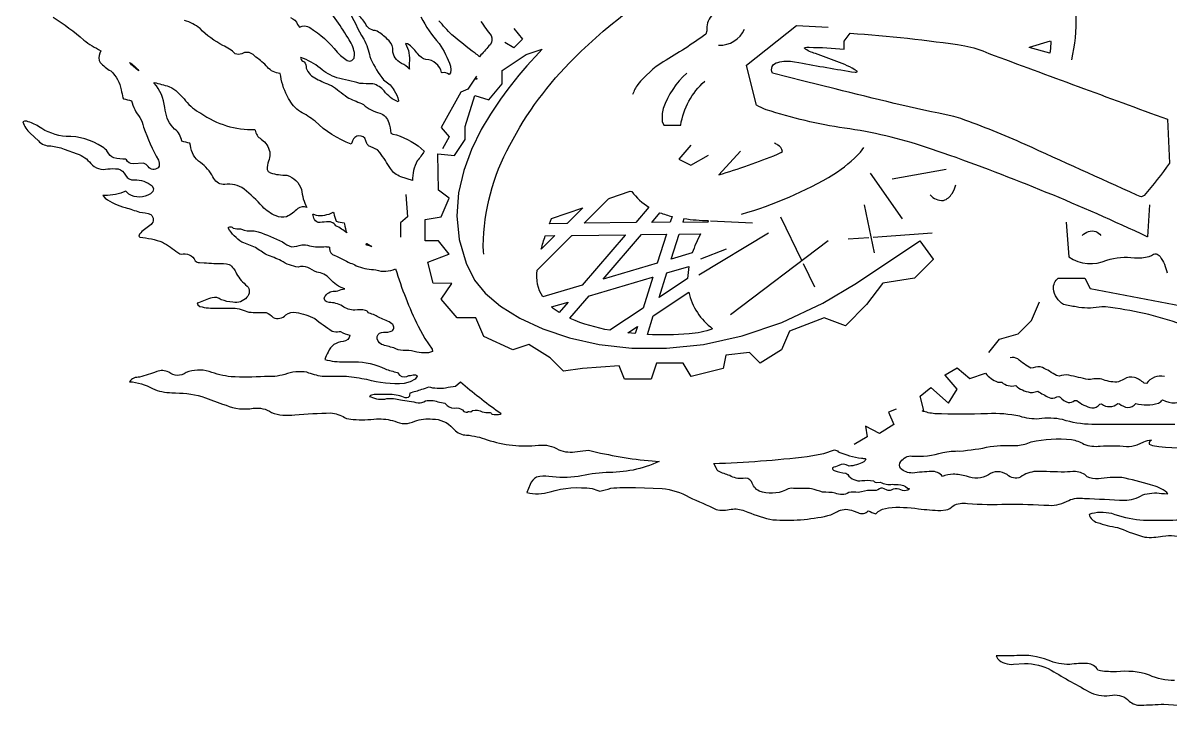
# Model space of a CAD drawing. Extents: x 1.1 to 38.4, y 1.6 to 45.1.
# Drawn here: x 2.75 to 13.57, y 28.59 to 35.17 of the extents above; entities that cross this region are included whole.
import ezdxf

# ---------------------------------------------------------------- set-up
doc = ezdxf.new("R2010")
doc.units = 0
doc.linetypes.add('0', pattern=[0])
doc.layers.add('1', color=7, linetype='0')

msp = doc.modelspace()

# ---------------------------------------------------------------- linework, layer by layer
at = {"layer": '1'}
for p, q in [((10.950424, 33.700085), (11.458466, 33.79417)), ((10.743454, 33.756527), (11.04451, 33.323757)), ((10.686996, 33.455471), (10.78109, 33.003902)), ((9.896729, 33.342571), (10.094116, 32.936184)), ((9.237671, 33.304119), (9.633308, 33.286129)), ((9.125275, 32.796902), (9.783836, 33.192043)), ((10.348312, 33.116772), (9.426331, 32.420589)), ((10.536484, 33.135601), (10.731903, 33.149563)), ((10.769989, 33.152279), (11.326752, 33.192043)), ((9.144089, 32.947445), (9.388702, 33.041515)), ((10.110451, 32.902554), (10.216599, 32.684002))]:
    msp.add_line(p, q, dxfattribs=at)
for points in [[(7.096985, 32.992352), (7.094589, 33.015789), (7.092239, 33.070766, -0.120646), (7.343632, 34.019558, -0.078733), (7.951224, 34.839108, -0.071551), (9.142047, 35.725727, -0.067702), (10.568606, 36.239922, -0.076938), (11.493736, 36.278713, -0.150155), (12.464722, 35.849483), (12.523263, 35.7924, -0.145798), (12.682635, 35.242252, -0.063993), (12.641724, 34.823879)], [(10.433868, 35.626736), (10.308487, 35.451199, 0.084638), (9.71702, 35.380005, 0.073685), (9.558487, 35.296612), (9.522346, 35.286404), (9.489365, 35.295589, 0.275093), (9.246197, 35.238205, 0.205924), (9.202293, 35.09605), (9.194122, 35.06657, -0.027626), (8.791283, 34.805435, 0.078506), (8.5514, 34.591309, 0.062756), (8.501991, 34.497707)], [(5.820274, 35.303051, 0.025564), (5.965631, 35.017422, -0.079404), (6.024216, 34.853558), (6.032249, 34.829784, 0.05145), (6.152234, 34.634319), (6.163906, 34.624371, -0.16985), (6.25106, 34.535686, -0.107686), (6.292267, 34.437572), (6.290062, 34.426418, -0.135178), (6.159141, 34.530441, 0.13798), (6.051964, 34.597973, -0.025304), (5.927742, 34.60133, 0.008804), (5.712445, 34.654522, -0.106492), (5.554405, 34.745174, 0.085183), (5.373306, 34.844006), (5.370392, 34.838223, 0.203634), (5.402199, 34.804775, -0.187475), (5.423279, 34.743755, 0.201558), (5.518753, 34.644924, 0.034891), (5.660004, 34.582088, -0.019799), (5.807602, 34.471584, 0.017168), (5.945808, 34.411388), (5.963516, 34.400784, 0.125167), (6.116744, 34.32164, -0.25073), (6.200806, 34.230389, -0.064352), (6.221703, 34.133068), (6.239441, 34.123104), (6.27301, 34.116192, -0.105886), (6.53701, 33.963314, -0.037816), (6.469246, 33.870693, 0.124544), (6.426529, 33.684658), (6.314758, 33.721905, -0.166805), (6.217339, 33.798702, 0.020863), (6.117851, 33.95013), (6.094902, 33.974148, 0.04027), (6.010216, 34.012737, -0.081718), (5.99527, 34.035961), (5.974861, 34.083858, 0.6729), (5.854286, 34.040188), (5.847313, 34.029629, -0.102004), (5.505847, 34.24411, 0.049903), (5.367722, 34.333965, -0.142721), (5.257164, 34.459957, -0.097501), (5.182465, 34.668957), (5.175911, 34.694439, -0.19899), (5.056206, 34.75491, 0.068083), (4.948067, 34.848675), (4.921417, 34.872662, 0.329498), (4.81513, 34.880192, -0.169763), (4.753906, 34.880779, 0.103665), (4.636467, 34.958126, -0.076543), (4.421319, 35.11813, 0.115226), (4.274295, 35.192924, -0.194618)], [(5.273483, 35.22105, -0.233417), (5.341927, 35.157314), (5.360695, 35.132702, -0.275442), (5.456352, 35.127895, -0.08527), (5.713331, 34.896393, 0.063954), (5.809776, 34.818203), (5.833618, 34.812283), (5.854523, 34.817394), (5.874664, 34.840664), (5.879601, 34.874691, 0.116294), (5.828842, 35.011166, 0.02564), (5.585824, 35.365292, 0.008501)], [(3.034218, 35.224438, -0.041878), (3.32553, 35.009899, 0.045445), (3.484336, 34.909542, 0.176626), (3.468994, 34.817165), (3.477669, 34.799114, 0.079123), (3.578728, 34.719128, -0.16079), (3.676617, 34.539101, -0.022848), (3.692909, 34.465481), (3.699173, 34.455227, -0.016214), (3.773515, 34.438335, 0.112984), (3.853368, 34.27943, -0.076583), (3.888804, 34.188614, 0.04725), (4.02865, 33.878349, -0.116455), (4.034149, 33.82156), (4.025482, 33.806316, -0.440793), (3.931304, 33.816673, 0.180065), (3.886192, 33.84808), (3.788864, 33.842968, -0.294213), (3.725822, 33.881008), (3.718773, 33.885784, -0.020726), (3.609444, 33.898571, -0.181451), (3.548645, 33.95718, 0.118407), (3.497742, 34.0023, 0.156234), (3.158292, 34.101494, -0.135118), (2.898188, 34.194946, 0.071998), (2.78582, 34.244808), (2.766296, 34.244671), (2.750488, 34.238033, 0.150632), (2.818855, 34.132442), (2.89592, 34.05862, 0.206061), (3.012383, 34.011662, -0.05005), (3.140274, 33.982723), (3.26268, 33.937801, -0.141189), (3.390014, 33.84602, 0.278716), (3.550415, 33.795597, -0.046993), (3.648018, 33.795696, -0.22299), (3.716752, 33.734798, 0.288862), (3.800346, 33.69096, -0.191827), (3.969101, 33.634136), (3.982124, 33.607388), (3.975388, 33.582195), (3.953003, 33.560223, -0.273489), (3.750374, 33.555569), (3.720589, 33.58569, -0.119455), (3.523628, 33.545971), (3.504623, 33.543194), (3.525719, 33.520489, 0.102251), (3.715996, 33.431271, -0.004802), (3.851044, 33.387753, -0.081721), (3.956352, 33.364269, -0.473576), (3.958542, 33.271099, 0.011972), (3.861038, 33.193996), (3.849586, 33.178661), (3.842278, 33.161663), (3.852333, 33.151165, -0.070772), (4.067612, 33.103069, -0.044217), (4.210999, 33.005901), (4.23188, 32.993084), (4.242149, 32.992428, -0.356318), (4.375601, 32.929501, 0.21041), (4.416283, 32.912487), (4.459732, 32.910278, 0.016595), (4.643018, 32.902424), (4.669395, 32.899487), (4.695457, 32.894466, -0.157942), (4.765877, 32.807323, 0.093862), (4.864715, 32.690952, -0.421024), (4.861912, 32.584431, -0.277427), (4.731316, 32.538082, -0.056618), (4.62001, 32.561169, 0.261357), (4.534775, 32.580044, 0.040517), (4.407578, 32.532513), (4.393379, 32.52882), (4.399353, 32.513027), (4.420151, 32.499554, 0.084751), (4.580193, 32.481838), (4.715096, 32.483562, -0.108299), (4.863106, 32.450542), (4.882164, 32.445599, 0.043495), (5.044769, 32.442364, -0.08516), (5.111511, 32.395367, 0.325831), (5.231735, 32.418056, -0.253911), (5.328316, 32.441402, -0.073459), (5.502846, 32.385372, 0.026707), (5.66768, 32.266674, 0.175106), (5.735077, 32.262844), (5.746017, 32.262569, 0.108241), (5.835748, 32.228573, -0.364485), (5.7705, 32.167431, 0.299325), (5.629272, 32.067211, 0.045666), (5.598999, 31.998257, 0.070097), (5.784637, 31.975811), (5.878044, 31.975506, -0.11979), (6.166443, 31.910305, 0.035612), (6.283737, 31.876827), (6.303932, 31.849667, 0.339879), (6.391647, 31.848217, 0.047401), (6.446266, 31.854839, -0.118675), (6.470566, 31.842525), (6.451317, 31.813778), (6.404839, 31.78677), (6.347168, 31.772274, -0.084614), (5.994426, 31.808462, 0.022397), (5.802155, 31.838116), (5.574005, 31.838726, -0.052206), (5.429199, 31.877453, 0.131541), (5.220192, 31.857708, -0.087808), (5.029388, 31.837902, -0.0273), (4.713859, 31.834902, -0.059815), (4.506255, 31.886208, 0.166563), (4.289894, 31.874477, -0.350794), (4.125914, 31.879324, 0.216875), (4.012085, 31.884686, -0.023437), (3.851448, 31.830807, 0.262542), (3.754387, 31.78883, -0.118164), (3.972663, 31.723562, 0.098801), (4.155113, 31.685101), (4.19104, 31.682644, -0.08464), (4.472031, 31.63818), (4.634041, 31.578121), (4.666107, 31.566875, 0.144104), (4.922913, 31.538708, -0.181086), (5.09481, 31.499249, 0.12258), (5.313873, 31.476421, -0.013892), (5.654984, 31.494808, -0.125906), (5.78466, 31.450924, 0.099717), (5.866145, 31.434071, 0.050263), (6.086633, 31.437817, -0.072338), (6.258492, 31.418301, 0.262349), (6.446784, 31.418312, -0.116708), (6.613731, 31.435497, -0.225555), (6.805153, 31.35165), (6.819481, 31.338802, 0.222634), (6.936287, 31.285931, -0.073853), (7.129303, 31.241283, 0.104851), (7.613098, 31.19035, -0.168588), (7.804955, 31.147991, 0.147686), (7.980644, 31.130718, -0.002401), (8.087112, 31.143047, 0.040414), (8.68756, 31.042418), (8.751205, 31.035793, -0.115613), (8.251747, 30.93449, 0.030746), (7.988091, 30.895397, -0.078319), (7.712196, 30.89642, 0.082155), (7.596764, 30.889324, 0.186761), (7.535545, 30.820187), (7.5037, 30.744427, 0.140557), (7.724319, 30.750973, -0.110466), (8.118893, 30.781132, -0.056755), (8.192528, 30.756832, 0.022319), (8.295578, 30.785244, -0.034447), (8.528244, 30.791805), (8.779381, 30.783199, -0.098984), (9.036385, 30.70042, -0.006226), (9.289459, 30.584637, 0.112397), (9.430817, 30.586605, -0.131973), (9.558434, 30.572186, 0.032819), (9.795433, 30.49226), (9.826019, 30.487377, 0.072663), (10.344034, 30.526489, 0.061853), (10.445488, 30.571941, -0.213243), (10.583305, 30.570385), (10.626564, 30.554424, 0.338876), (10.725388, 30.572674, 0.019112), (10.795631, 30.542904), (10.817406, 30.565044), (10.860245, 30.587841), (10.91584, 30.600475, -0.066078), (11.198627, 30.589815, 0.01689), (11.408646, 30.575191), (11.457733, 30.579601, 0.161231), (11.525002, 30.619686, -0.17904), (11.660439, 30.640285, 0.028765), (12.032897, 30.634968, -0.014365), (12.42997, 30.623547, 0.144918), (12.616074, 30.670498, -0.13792), (12.766349, 30.689466, -0.001537), (13.141788, 30.670719, 0.134489), (13.314034, 30.721127, -0.116463), (13.491104, 30.735943), (13.520958, 30.734035), (13.550789, 30.731808), (13.542442, 30.743542, 0.120229), (13.38913, 30.815533, 0.020776), (13.115616, 30.886517, 0.048312), (12.896148, 30.873913, -0.116624), (12.789375, 30.892574, 0.211585), (12.681548, 30.940979, 0.046148), (12.577751, 30.935436, 0.007332), (12.30602, 30.94338, 0.13851), (12.161463, 30.889698, -0.308838), (12.034361, 30.912798, 0.308188), (11.858978, 30.912411, -0.243657), (11.65306, 30.897711, 0.050695), (11.525253, 30.917721, 0.050909), (11.424095, 30.896481, 0.251558), (11.32222, 30.942593, 0.017886), (11.142413, 30.927496, -0.173705), (11.028808, 30.969921, -0.347112), (11.033798, 31.035591, -0.286232), (11.137512, 31.08839, 0.097528), (11.427448, 31.120806, -0.056674), (11.587006, 31.135693, 0.033179), (11.87616, 31.177746, -0.043618), (12.137001, 31.186626, 0.05841), (12.262131, 31.221249, -0.08005), (12.641502, 31.244152, -0.08926), (12.759491, 31.200298, 0.120066), (12.912567, 31.182018, -0.045166), (13.160526, 31.178341, 0.091305), (13.26059, 31.19511), (13.324036, 31.222515, -0.10888), (13.396927, 31.2386, 0.341749), (13.375107, 31.198864), (13.405754, 31.188824, 0.084535), (13.898582, 31.184277)], [(6.505501, 35.228069, 0.065749), (6.675606, 34.978588, -0.080407), (6.782425, 34.762661), (6.787682, 34.729), (6.784584, 34.702053), (6.771355, 34.684124, 0.209542), (6.705956, 34.702175), (6.69973, 34.704845, 0.33588), (6.552704, 34.826534, -0.20706), (6.475876, 34.878918, 0.061377), (6.395561, 34.96455), (6.377792, 34.973553), (6.359314, 34.977016, -0.157949), (6.395068, 34.793503, 0.004508), (6.395584, 34.734325, 0.126776), (6.322006, 34.789959), (6.304145, 34.802273, -0.284597), (6.239826, 34.933502, 0.210338), (6.186615, 35.019329, 0.06415), (6.091118, 35.093548), (6.073639, 35.099758, -0.296109), (5.980804, 35.165539, 0.099851), (5.905411, 35.249645, -0.037044)], [(7.069031, 35.184704, -0.000927), (7.167615, 35.05151, -0.28907), (7.157692, 34.966366, -0.008634), (7.071152, 34.869503), (7.05806, 34.850674, 0.105229), (7.015502, 34.88496, -0.012935), (6.797346, 35.059532, -0.019306), (6.673931, 35.192345, 0.128293)], [(13.377701, 33.455471), (13.35894, 33.155254), (13.357597, 33.155025, 0.024946), (11.432366, 33.944866), (11.27317, 33.997372, 0.047785), (10.501389, 34.178799, -0.041117), (9.762593, 34.353199, -0.040168), (9.670944, 34.396282), (9.577118, 34.771557), (9.577187, 34.772869), (10.046936, 35.148663), (10.348312, 35.130093)], [(9.012375, 34.697323, 0.131221), (8.791014, 34.364056, 0.086261), (8.78093, 34.241451), (8.797874, 34.208111), (8.955804, 34.208111, -0.171842), (9.181724, 34.622067)], [(9.520409, 33.963528), (9.314865, 33.739269), (9.314491, 33.738033, 0.021469), (9.868889, 33.932766), (9.899475, 33.948528), (9.914489, 33.960506, 0.279766), (9.872429, 34.019043, 0.036955), (9.840279, 34.038753)], [(9.530655, 33.368694, 0.062437), (10.401567, 33.744808, 0.061403), (10.651909, 33.95364), (10.684761, 33.995937)], [(11.30793, 33.549541, 0.243196), (11.433792, 33.498104, 0.203987), (11.515015, 33.563961), (11.534286, 33.599163), (11.552536, 33.643627)], [(12.591545, 33.293438), (12.616638, 32.967266, 0.265782), (12.976377, 32.935158, -0.115068), (13.235915, 32.956776, 0.066936), (13.373489, 32.968517), (13.397232, 32.97842, -0.491947), (13.47728, 32.968502, -0.095739), (13.544945, 32.816738)], [(12.742088, 33.167995, -0.273576), (12.872611, 33.20557, -0.148875), (12.91771, 33.167995)], [(13.519852, 31.838253, 0.305405), (13.34845, 31.77084), (13.328583, 31.774746, 0.08316), (13.236526, 31.83009, 0.199673), (13.13913, 31.813213), (13.087181, 31.786266, -0.11808), (12.94371, 31.8074, 0.152438), (12.822716, 31.809368), (12.800423, 31.809673, -0.011399), (12.616823, 31.850842, 0.11794), (12.524529, 31.841991), (12.500435, 31.846584, 0.027823), (12.367998, 31.923435, 0.182389), (12.281242, 31.920589), (12.259338, 31.915707, -0.058328), (12.135213, 32.004276, 0.199996), (12.064674, 32.013882)], [(13.617691, 31.386639), (12.833694, 31.386745, -0.079359), (12.557604, 31.431938, 0.091394), (12.336068, 31.437906, -0.092493), (12.154617, 31.462841, 0.065232), (11.850586, 31.486416, -0.015636), (11.35215, 31.486538, -0.052974), (11.232536, 31.513744), (11.248688, 31.518597), (11.215385, 31.652004), (11.314049, 31.734203), (11.315651, 31.735058), (11.48053, 31.586681), (11.482399, 31.585751), (11.564949, 31.717815), (11.564735, 31.719463), (11.449173, 31.851574), (11.44986, 31.852673), (11.565269, 31.918606), (11.682106, 31.818722), (11.832199, 31.868679, 0.13515), (11.946396, 31.786114), (11.9655, 31.783474), (11.983711, 31.783916, 0.237017), (12.115784, 31.751888, 0.135936), (12.250931, 31.688549), (12.275909, 31.688717), (12.300354, 31.694561), (12.323524, 31.698742, 0.006538), (12.430374, 31.63937, 0.219683), (12.50386, 31.645443), (12.522034, 31.649471), (12.534454, 31.642117, 0.136118), (12.60936, 31.593456, 0.17455), (12.671471, 31.611675), (12.691154, 31.612667, 0.115805), (12.833325, 31.541914, 0.265078), (12.910423, 31.577679), (12.925667, 31.578976, 0.349865), (13.079491, 31.582989), (13.093788, 31.580669, 0.098072), (13.173607, 31.544247, 0.203514), (13.248207, 31.584164, 0.131205), (13.462738, 31.58572, 0.13833), (13.500404, 31.617962, 0.310667), (13.735474, 31.63522, -0.030669)], [(13.840866, 30.496319, -0.031494), (13.288206, 30.483162, -0.062027), (13.022455, 30.544985, 0.134414), (12.8078, 30.538479, 0.260605), (12.884621, 30.461514, 0.035082), (13.077515, 30.41354), (13.10202, 30.406063, 0.033847), (13.333298, 30.324368, 0.080029), (13.50206, 30.332867), (13.530716, 30.335918, -0.212634), (13.737602, 30.282879, 0.065433)], [(13.614098, 28.972637, -0.119863), (13.376784, 29.022377, 0.109454), (13.065304, 29.054592, -0.036126), (12.916351, 29.062405), (12.89138, 29.069698, 0.277719), (12.794075, 29.131329, 0.056099), (12.62571, 29.122646, -0.108131), (12.421875, 29.163921, 0.112539), (12.126228, 29.207226, -0.020583), (11.931633, 29.204037), (11.94471, 29.179409, 0.239027), (12.096184, 29.125622), (12.199028, 29.132687, -0.128753), (12.4519, 29.068773, 0.012854), (12.827401, 28.856644, 0.150275), (13.027603, 28.833752, -0.255128), (13.187373, 28.777138, 0.192626), (13.295844, 28.739529, 0.002008), (13.514283, 28.748989, -0.094726), (14.20372, 28.59045, 0.077015)]]:
    msp.add_lwpolyline(points, format="xyb", dxfattribs=at)
for points in [[(7.380775, 35.119732), (7.464142, 35.019695), (7.380775, 34.936367), (7.297417, 34.98637)], [(7.030663, 34.669598), (6.946457, 34.547894), (6.880615, 34.519558), (6.695557, 34.184109), (6.770828, 34.096294), (6.708107, 33.983395)], [(9.050011, 34.019939), (8.937119, 33.888241), (9.050011, 33.831799), (9.219345, 33.925884)], [(6.363785, 33.552578), (6.378136, 33.342571), (6.313766, 33.285809), (6.313766, 33.152462)], [(11.86396, 32.064053), (11.964317, 32.189495), (12.139938, 32.239681), (12.265388, 32.365139), (12.340652, 32.540752)], [(10.989525, 31.531628), (10.915245, 31.501919), (10.965263, 31.38522), (10.831879, 31.301876), (10.698517, 31.368542), (10.715179, 31.26849), (10.592926, 31.197536)]]:
    msp.add_lwpolyline(points, dxfattribs=at)
for points in [[(12.203872, 34.025211, 0.019827), (11.598312, 34.269115), (11.530784, 34.2897, -0.011821), (10.413597, 34.549541), (10.117409, 34.622921), (9.82147, 34.697308, -0.511586), (9.870583, 34.799435, -0.110521), (10.029907, 34.804363), (10.071206, 34.799099, 0.010081), (10.600343, 34.706524), (10.611064, 34.707832), (10.621529, 34.710506), (10.619568, 34.71661, 0.06768), (10.429329, 34.807247), (10.225754, 34.88258, -0.081359), (10.121948, 34.932217), (10.122963, 34.936687, -0.166587), (10.168259, 34.941906, -0.023147), (10.498856, 34.923214), (10.498856, 34.998257), (10.555229, 35.073544, -0.021602), (11.63461, 34.956593, -0.055763), (11.860929, 34.884209, 0.00102), (13.54714, 34.262997), (13.565865, 33.850674, -0.032544), (13.327332, 33.545872), (13.315615, 33.53751), (13.30291, 33.530743), (13.289482, 33.534725), (13.25805, 33.547668, 0.000358)], [(12.445885, 34.973583, -0.044873), (12.436897, 34.885509), (12.24369, 34.941143), (12.245934, 34.942257), (12.443008, 35.001385), (12.44606, 34.994808)], [(11.336624, 32.941708), (11.161461, 32.766552), (10.861176, 32.716518), (10.859512, 32.715221), (10.709717, 32.515514), (10.50927, 32.31509), (10.309586, 32.389767), (10.307571, 32.389889), (9.982262, 32.264782), (9.907188, 32.089596), (9.706223, 31.963757), (9.605988, 32.063992), (9.380051, 32.038631), (9.355026, 31.913525), (9.054741, 31.838451), (9.05352, 31.838985), (8.978516, 31.963696), (8.727959, 31.963696), (8.677902, 31.814037), (8.676949, 31.813152), (8.42672, 31.813152), (8.376671, 31.938274), (8.0289, 31.913784), (7.849777, 31.888454), (7.724953, 32.013149), (7.523506, 32.139324), (7.373367, 32.089275), (7.096939, 32.214703), (7.021767, 32.390087), (6.847115, 32.390209), (6.845695, 32.390667), (6.695557, 32.565838), (6.795654, 32.715984), (6.794891, 32.716396), (6.620247, 32.716518), (6.570145, 32.916958), (6.769661, 32.991909), (6.770576, 32.992672), (6.670464, 33.117809), (6.545357, 33.117809), (6.545128, 33.318539), (6.695457, 33.343594), (6.770561, 33.519436), (6.670464, 33.594509), (6.663895, 33.935131), (6.664795, 33.93594), (6.821083, 33.920757), (6.921295, 34.071087), (6.921364, 34.195919), (7.013992, 34.486202), (7.14681, 34.447643, 0.002056), (7.27262, 34.598171), (7.272614, 34.723446), (7.498802, 34.874187), (7.648949, 34.924236), (7.620804, 34.891842, 0.06356), (7.073334, 34.165188), (6.982056, 33.978115), (6.908783, 33.778728), (6.860283, 33.569424), (6.8433, 33.352673), (6.864601, 33.130901), (6.930931, 32.906551), (7.010391, 32.744884), (7.111374, 32.622921), (7.254852, 32.502544), (7.437492, 32.388973), (7.655968, 32.28738), (7.906982, 32.202984), (8.187225, 32.140942), (8.493355, 32.106487), (8.822067, 32.104794), (9.170059, 32.141033), (9.533997, 32.22044), (9.910568, 32.348171), (10.296463, 32.529446), (10.613167, 32.718838), (11.211288, 33.11758), (11.212929, 33.116009), (11.336349, 32.943203)], [(3.842583, 34.719799, -0.066845), (3.755844, 34.798992, -0.08154)], [(4.654442, 33.648449, -0.280172), (4.552216, 33.704144), (4.541527, 33.719204, 0.127837), (4.424851, 33.854214, -0.230464), (4.33181, 34.017025), (4.32563, 34.038265, -0.022257), (4.24884, 34.055202, 0.208073), (4.181343, 34.170437, -0.178), (4.093513, 34.348629), (4.088264, 34.373989, 0.153365), (3.989052, 34.604259), (3.988632, 34.609142, -0.032888), (4.127227, 34.571106), (4.155655, 34.558895, -0.091061), (4.28418, 34.437603, 0.090477), (4.429298, 34.319195, 0.158501), (4.937325, 34.165646), (4.94062, 34.161312, 0.238579), (4.998154, 34.076626), (5.016138, 34.061192, -0.203059), (5.080807, 33.936909, -0.111327), (5.066214, 33.869068, 0.084632), (5.053749, 33.788311), (5.064026, 33.770672), (5.086105, 33.756588, 0.070566), (5.23996, 33.736004, -0.240193), (5.378646, 33.59956, 0.09012), (5.427185, 33.431728, 0.294819), (5.344582, 33.420773, -0.082837), (5.236862, 33.344589, -0.191202), (5.139022, 33.352749, -0.114596), (5.009918, 33.440563, 0.033564), (4.836199, 33.605648, 0.195162)], [(8.656357, 33.433926), (8.532219, 33.288647), (8.04438, 33.282482), (8.27507, 33.513577), (8.286171, 33.517925), (8.479607, 33.585506), (8.494141, 33.583645, 0.107039)], [(5.78521, 33.275738, 0.052785), (5.804413, 33.191784, 0.064319), (5.702286, 33.258892, 0.326729), (5.612946, 33.294796, -0.00756), (5.53524, 33.290524, -0.214109), (5.495392, 33.33041), (5.483734, 33.367168), (5.492149, 33.367657), (5.51519, 33.35931, 0.160536), (5.677139, 33.386227), (5.682915, 33.377972, 0.04271), (5.704391, 33.30212, 0.017587), (5.779869, 33.285748)], [(8.873718, 33.345028), (8.857216, 33.292767), (8.682594, 33.290829), (8.760201, 33.381664, 0.001001)], [(6.442528, 32.072979, 0.096815), (6.337082, 32.083157, -0.120195), (6.248123, 32.108776, -0.015657), (6.133027, 32.140274, -0.29432), (6.09192, 32.216198, -0.328887), (6.151382, 32.254971, 0.104089), (6.234207, 32.267284, 0.462074), (6.231458, 32.33577, 0.078658), (6.116913, 32.389889, 0.105772), (6.016159, 32.434231), (6.007506, 32.438595, 0.349716), (5.98259, 32.460278, 0.097013), (5.882713, 32.464748, -0.175159), (5.76371, 32.502041, 0.135098), (5.638, 32.535641), (5.618371, 32.54129, -0.60584), (5.604866, 32.598991, -0.277135), (5.705086, 32.642696), (5.719978, 32.645443, -0.090857), (5.787575, 32.665569, -0.15888), (5.64699, 32.759628, 0.165016), (5.521461, 32.822582, -0.039106), (5.437576, 32.867199, 0.128864), (5.347542, 32.869976, -0.121661), (5.186836, 32.92918, 0.031046), (5.051186, 32.984783, -0.020339), (4.944297, 33.053829, 0.00395), (4.816902, 33.103664, -0.117477), (4.688019, 33.238491), (4.691406, 33.246838, -0.284402), (4.73465, 33.237835, 0.102802), (4.801666, 33.229733), (4.813576, 33.227825, 0.152482), (4.918486, 33.211906, -0.078487), (4.971001, 33.20216, -0.031225), (5.20018, 33.107754, 0.092128), (5.285065, 33.061306, 0.058469), (5.380188, 33.078854, -0.098159), (5.452649, 33.069832, 0.071154), (5.6069, 33.062122, -0.036725), (5.641533, 33.057552), (5.642867, 33.044338, 0.359893), (5.691246, 32.980022, -0.023448), (5.837982, 32.907085, -0.140165), (5.893936, 32.88229, 0.081224), (6.058342, 32.846462), (6.080864, 32.842098, 0.177036), (6.265312, 32.853146, 0.037834), (6.478386, 32.312328), (6.542671, 32.196026), (6.611542, 32.096432), (6.614243, 32.073254, -0.145643), (6.535057, 32.062008, -0.095153)], [(9.218948, 33.304974, -0.034308), (8.985451, 33.32391), (8.976089, 33.294292), (9.213791, 33.297268)], [(8.027245, 32.697735), (7.654174, 32.587872, -0.169409), (7.600563, 32.839062), (7.928375, 33.166866), (7.931572, 33.168163), (8.433815, 33.174511), (8.431931, 33.171307)], [(7.678276, 33.164959), (7.767921, 33.166073), (7.640198, 33.038357, -0.020433)], [(9.063614, 33.002392), (8.865517, 32.944134), (8.939796, 33.179379), (8.941628, 33.18095), (9.143776, 33.183498, 0.037805)], [(8.824432, 32.814037), (9.032349, 32.875515, 0.035594), (9.020683, 32.762081), (8.752998, 32.583584), (8.751762, 32.583904)], [(8.601143, 32.482357), (8.288063, 32.273632, -0.057734), (7.914078, 32.383877), (7.911072, 32.387966), (8.090683, 32.598171), (8.094238, 32.599606), (8.690887, 32.775097), (8.693802, 32.775326)], [(13.745872, 32.490063, -0.146982), (13.766479, 32.35783, -0.372055), (13.709053, 32.324795), (13.680641, 32.329052, 0.057443), (12.963768, 32.493679), (12.929054, 32.494442), (12.901787, 32.492382, -0.098345), (12.685775, 32.494751, -0.019211), (12.566414, 32.515697, -0.205644), (12.471221, 32.6647, -0.230263), (12.517853, 32.766567), (12.76722, 32.766445), (12.817337, 32.666225), (13.741928, 32.491283)], [(8.641525, 32.234814), (8.697021, 32.41058), (9.031259, 32.633404, 0.181187), (9.256989, 32.288876, -0.082735), (9.034012, 32.241543, -0.037695)], [(7.736313, 32.49432), (7.892746, 32.540325), (7.807907, 32.441067, -0.036551)], [(6.020252, 31.649143), (6.031937, 31.647411, 0.184114), (6.182542, 31.629389, -0.096775), (6.311371, 31.617077, -0.031416), (6.477843, 31.588865, 0.148634), (6.547752, 31.607342, -0.157122), (6.663925, 31.59927, -0.016942), (6.731247, 31.586926), (6.741341, 31.576187), (6.751994, 31.566006, 0.269785), (6.84169, 31.541409, -0.266334), (6.909036, 31.508526, 0.293441), (6.952141, 31.507809), (6.958893, 31.50845), (6.976387, 31.503674), (6.991241, 31.517071, -0.218814), (7.084239, 31.504837, 0.135636), (7.149623, 31.499981, -0.222039), (7.174995, 31.483486, 0.08423), (7.256157, 31.481869), (7.262375, 31.485653), (7.238411, 31.501293, -0.01949), (6.879013, 31.783459), (6.831528, 31.744671, 0.039871), (6.738063, 31.728607, -0.099608), (6.577789, 31.737606, -0.064829), (6.509285, 31.715496, -0.042988), (6.400139, 31.682278), (6.398247, 31.660763, -0.501086), (6.357384, 31.638042, 0.098957), (6.217064, 31.667934), (6.074059, 31.667889, 0.088513), (6.028663, 31.65836)], [(11.008499, 30.820782, -0.189601), (11.096764, 30.785229), (11.104668, 30.781292), (11.11293, 30.778179, -0.295955), (11.049179, 30.76469), (11.016739, 30.774853, 0.234202), (10.942513, 30.766186, -0.17168), (10.904205, 30.766232), (10.876358, 30.7794, 0.324123), (10.816536, 30.770153, -0.158079), (10.74778, 30.764721, 0.041633), (10.630867, 30.745739, 0.069159), (10.542412, 30.743542, -0.264965), (10.413162, 30.739056, 0.044482), (10.294128, 30.747677, -0.005475), (10.190285, 30.77998), (10.171936, 30.782055, -0.010848), (9.999634, 30.78442, 0.114726), (9.943735, 30.766306, -0.198751), (9.696359, 30.757601, -0.206166), (9.624117, 30.848068, 0.351156), (9.544847, 30.875837, -0.13889), (9.41819, 30.903622, -0.026458), (9.311083, 30.94446, -0.162624), (9.294716, 30.971371), (9.267235, 31.018703, 0.023085), (10.148979, 31.08456), (10.304909, 31.11343), (10.405579, 31.146236, -0.223684), (10.441238, 31.128796, 0.061487), (10.661106, 31.067043, -0.028733), (10.697281, 31.063808), (10.70311, 31.05798), (10.695496, 31.044704), (10.68174, 31.033077, -0.107583), (10.543449, 30.99287), (10.537247, 30.994808, 0.313574), (10.44664, 30.999981, -0.015527), (10.386215, 30.976971, 0.295227), (10.404137, 30.952099, 0.076439), (10.512782, 30.92592, -0.089834), (10.530746, 30.913967, 0.298904), (10.665169, 30.857311, -0.054232), (10.77462, 30.855129, 0.180516), (10.798096, 30.839108), (10.837814, 30.84103, 0.140487), (10.95393, 30.821493, -0.005059)]]:
    msp.add_lwpolyline(points, format="xyb", close=True, dxfattribs=at)
for points in [[(7.031509, 34.648922), (7.032227, 34.641247), (7.022575, 34.642406), (7.021225, 34.643566), (7.029915, 34.650356)], [(7.718689, 33.278362), (7.737984, 33.328152), (8.030838, 33.428997), (7.883415, 33.281567), (7.881035, 33.280407)], [(8.821419, 33.179409), (8.734993, 32.905758), (8.225441, 32.755886), (8.584816, 33.176418)], [(5.995743, 33.091106), (6.041481, 33.063656), (5.996178, 33.075481), (5.98941, 33.078442), (5.992775, 33.09161)], [(8.457619, 32.250988), (8.54705, 32.310604), (8.526047, 32.244091), (8.521935, 32.242504), (8.458565, 32.248867)]]:
    msp.add_lwpolyline(points, close=True, dxfattribs=at)
msp.add_arc((9.321397, 35.221851), 0.261207, -91.745948, -25.044177, dxfattribs=at)

doc.saveas('drawing.dxf')
